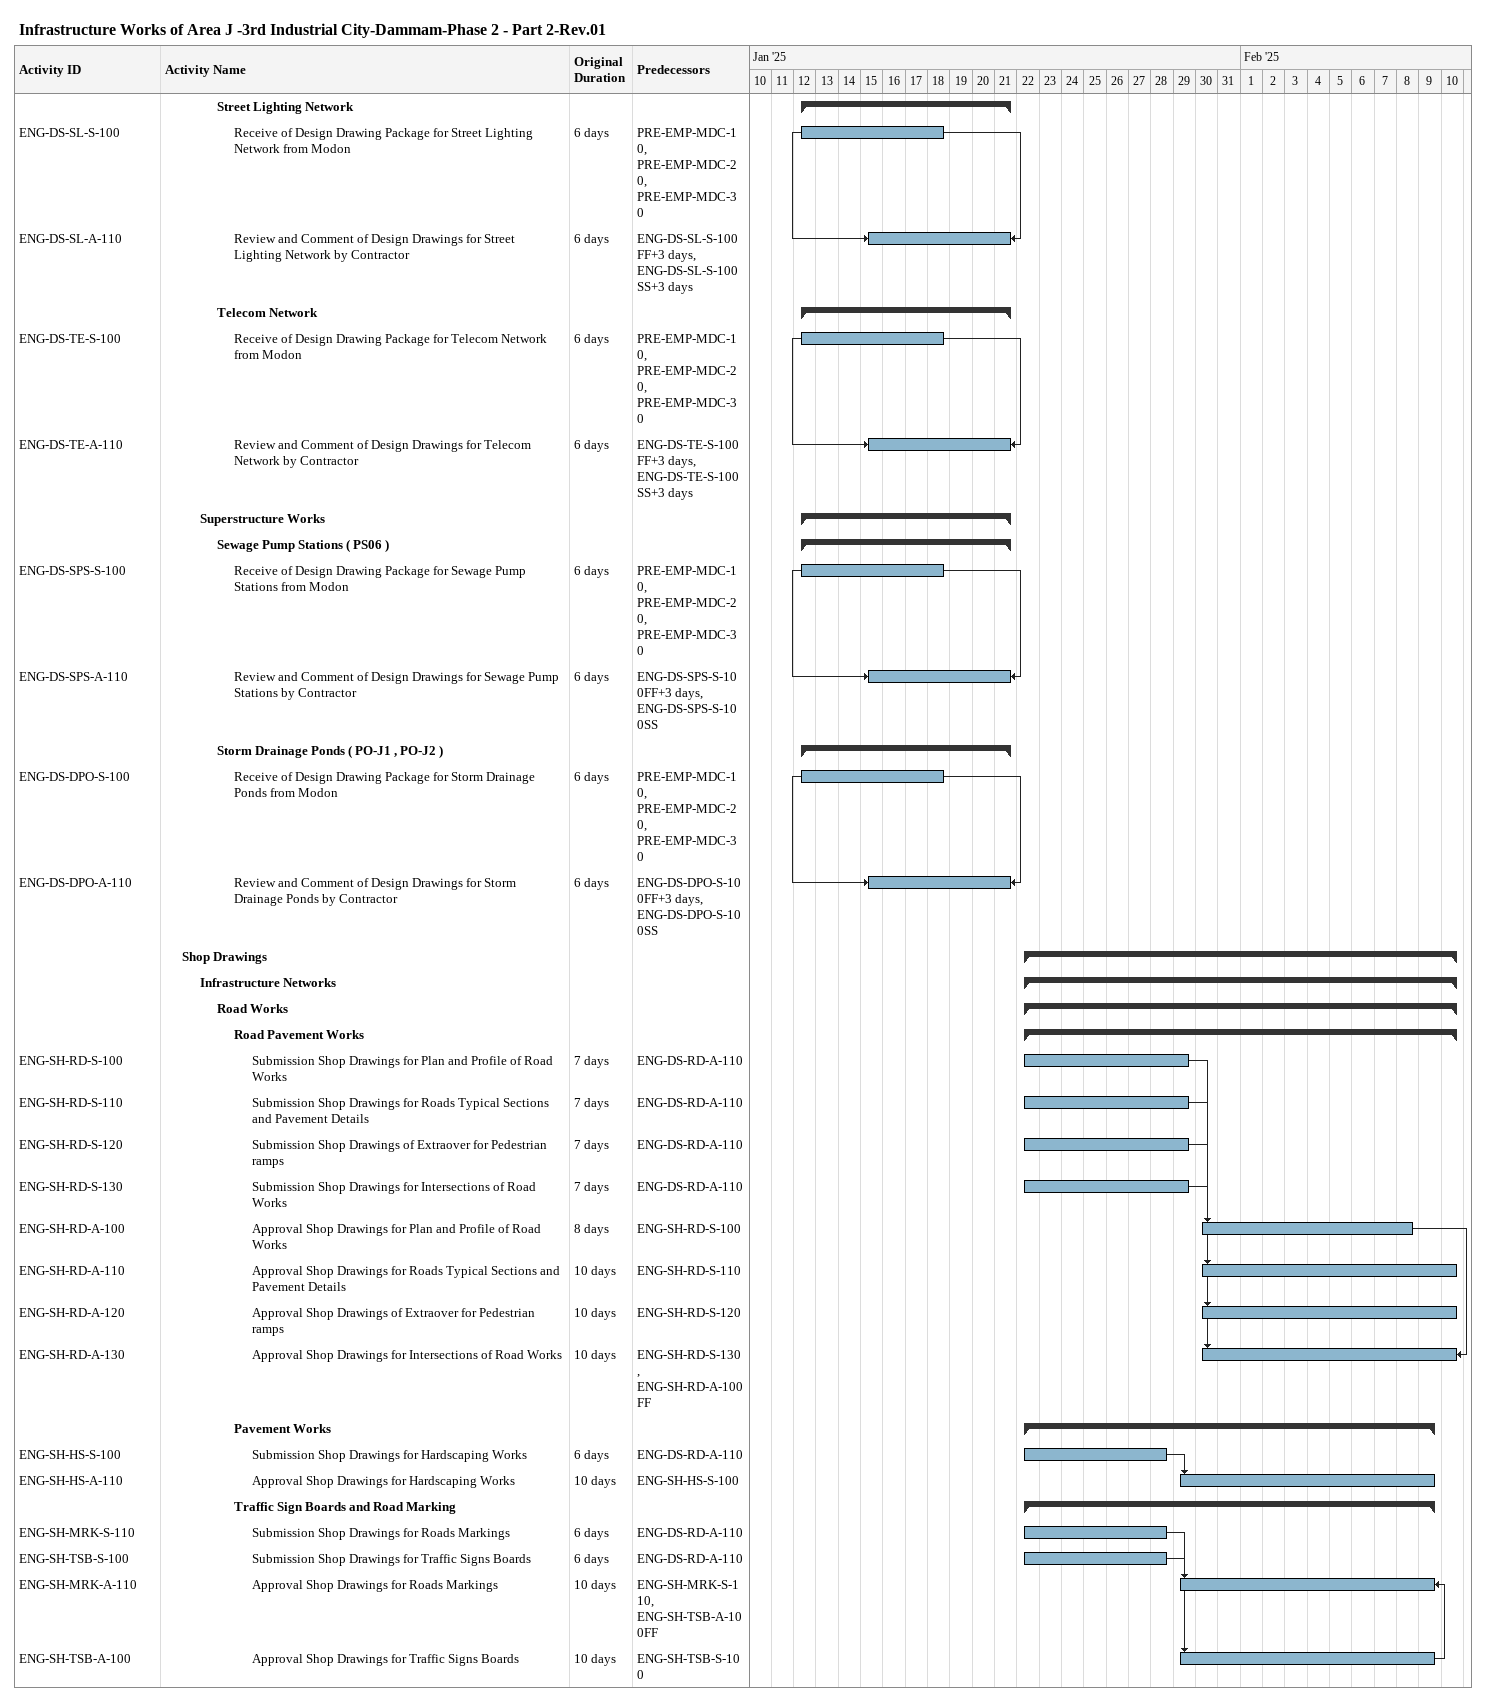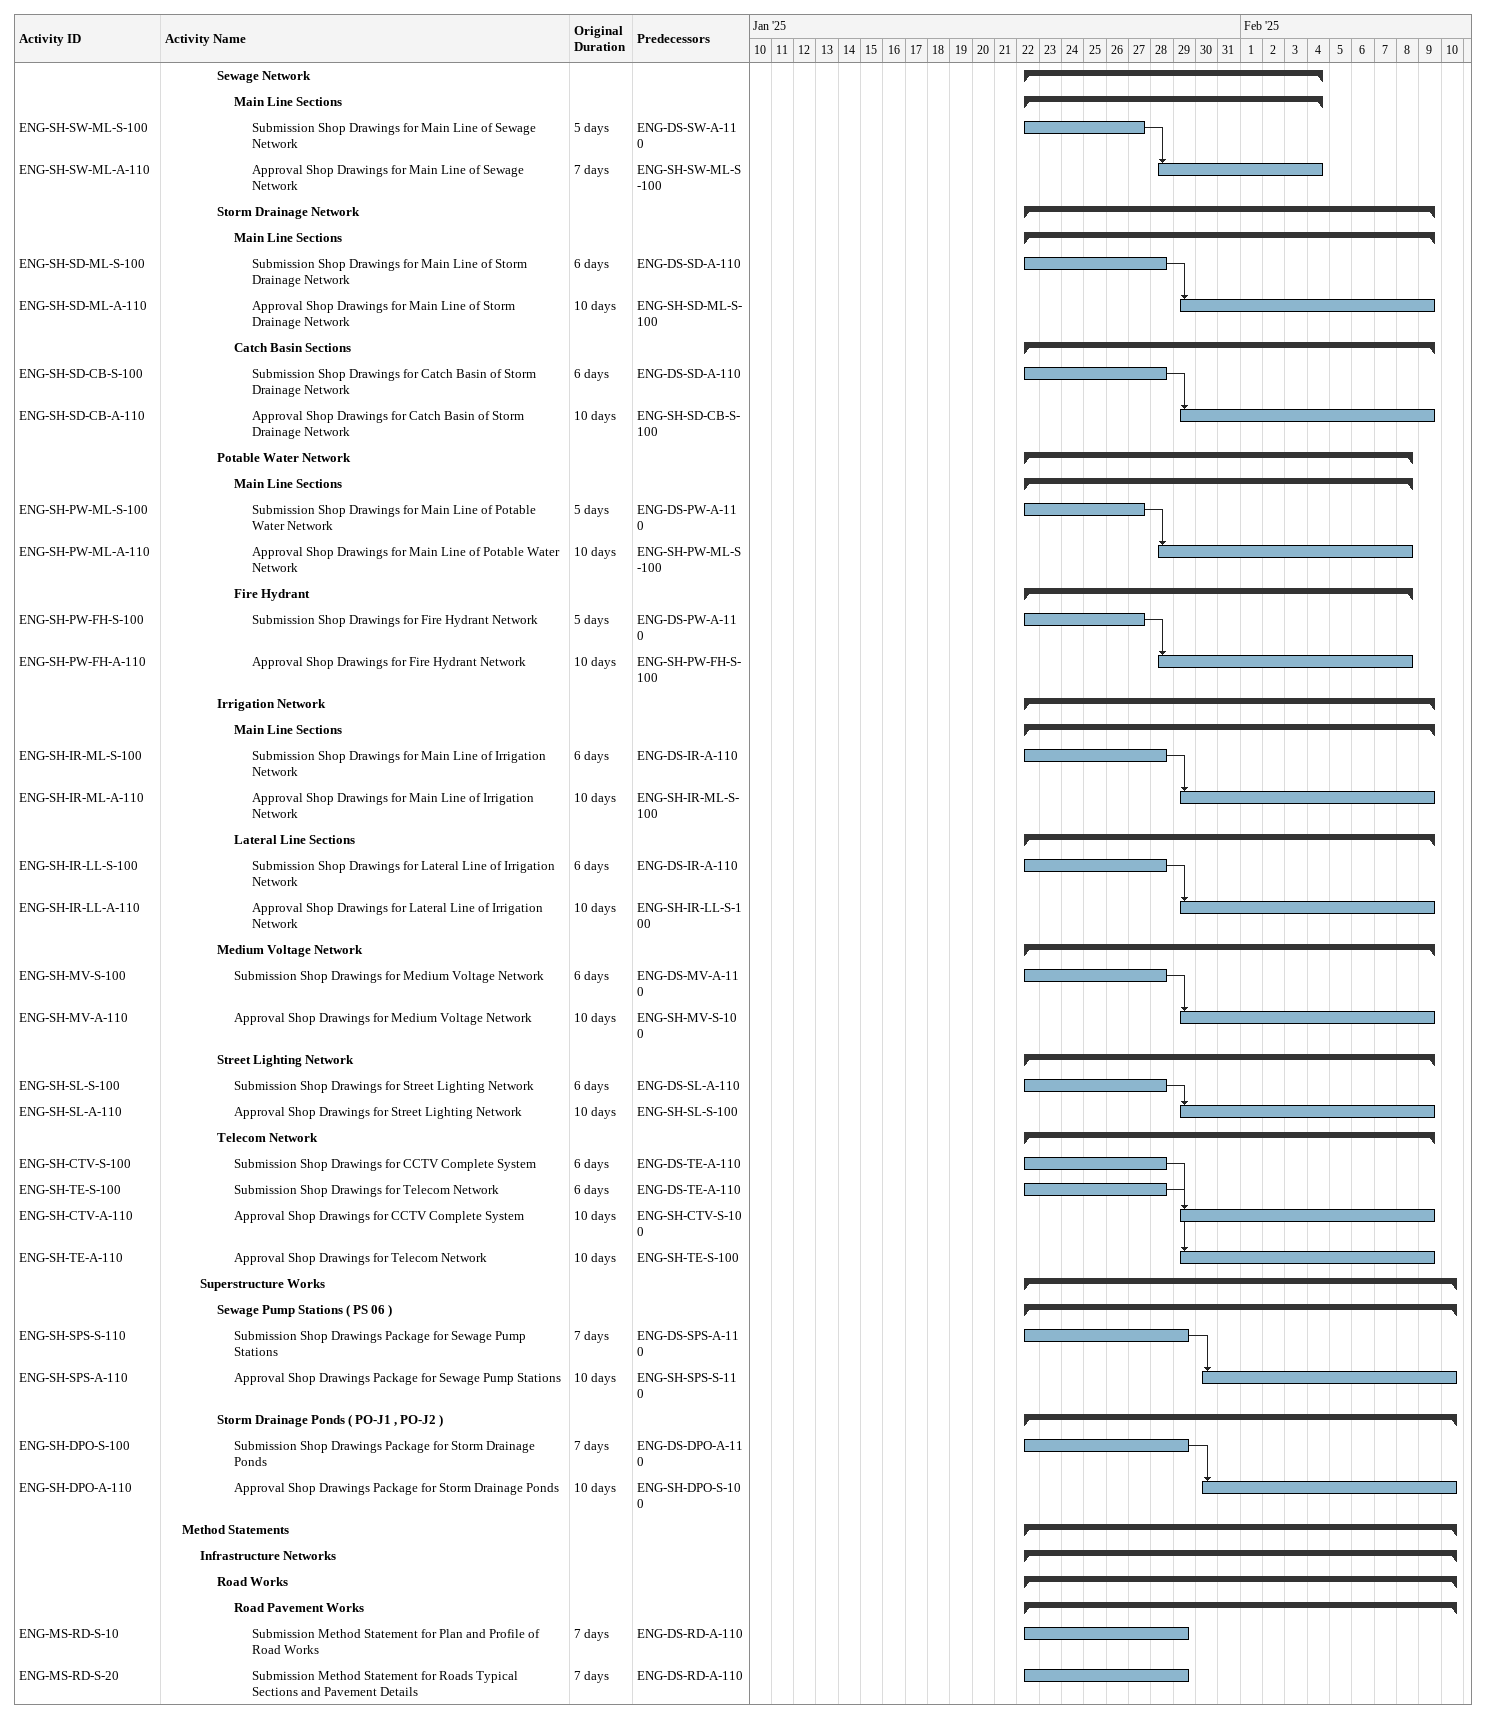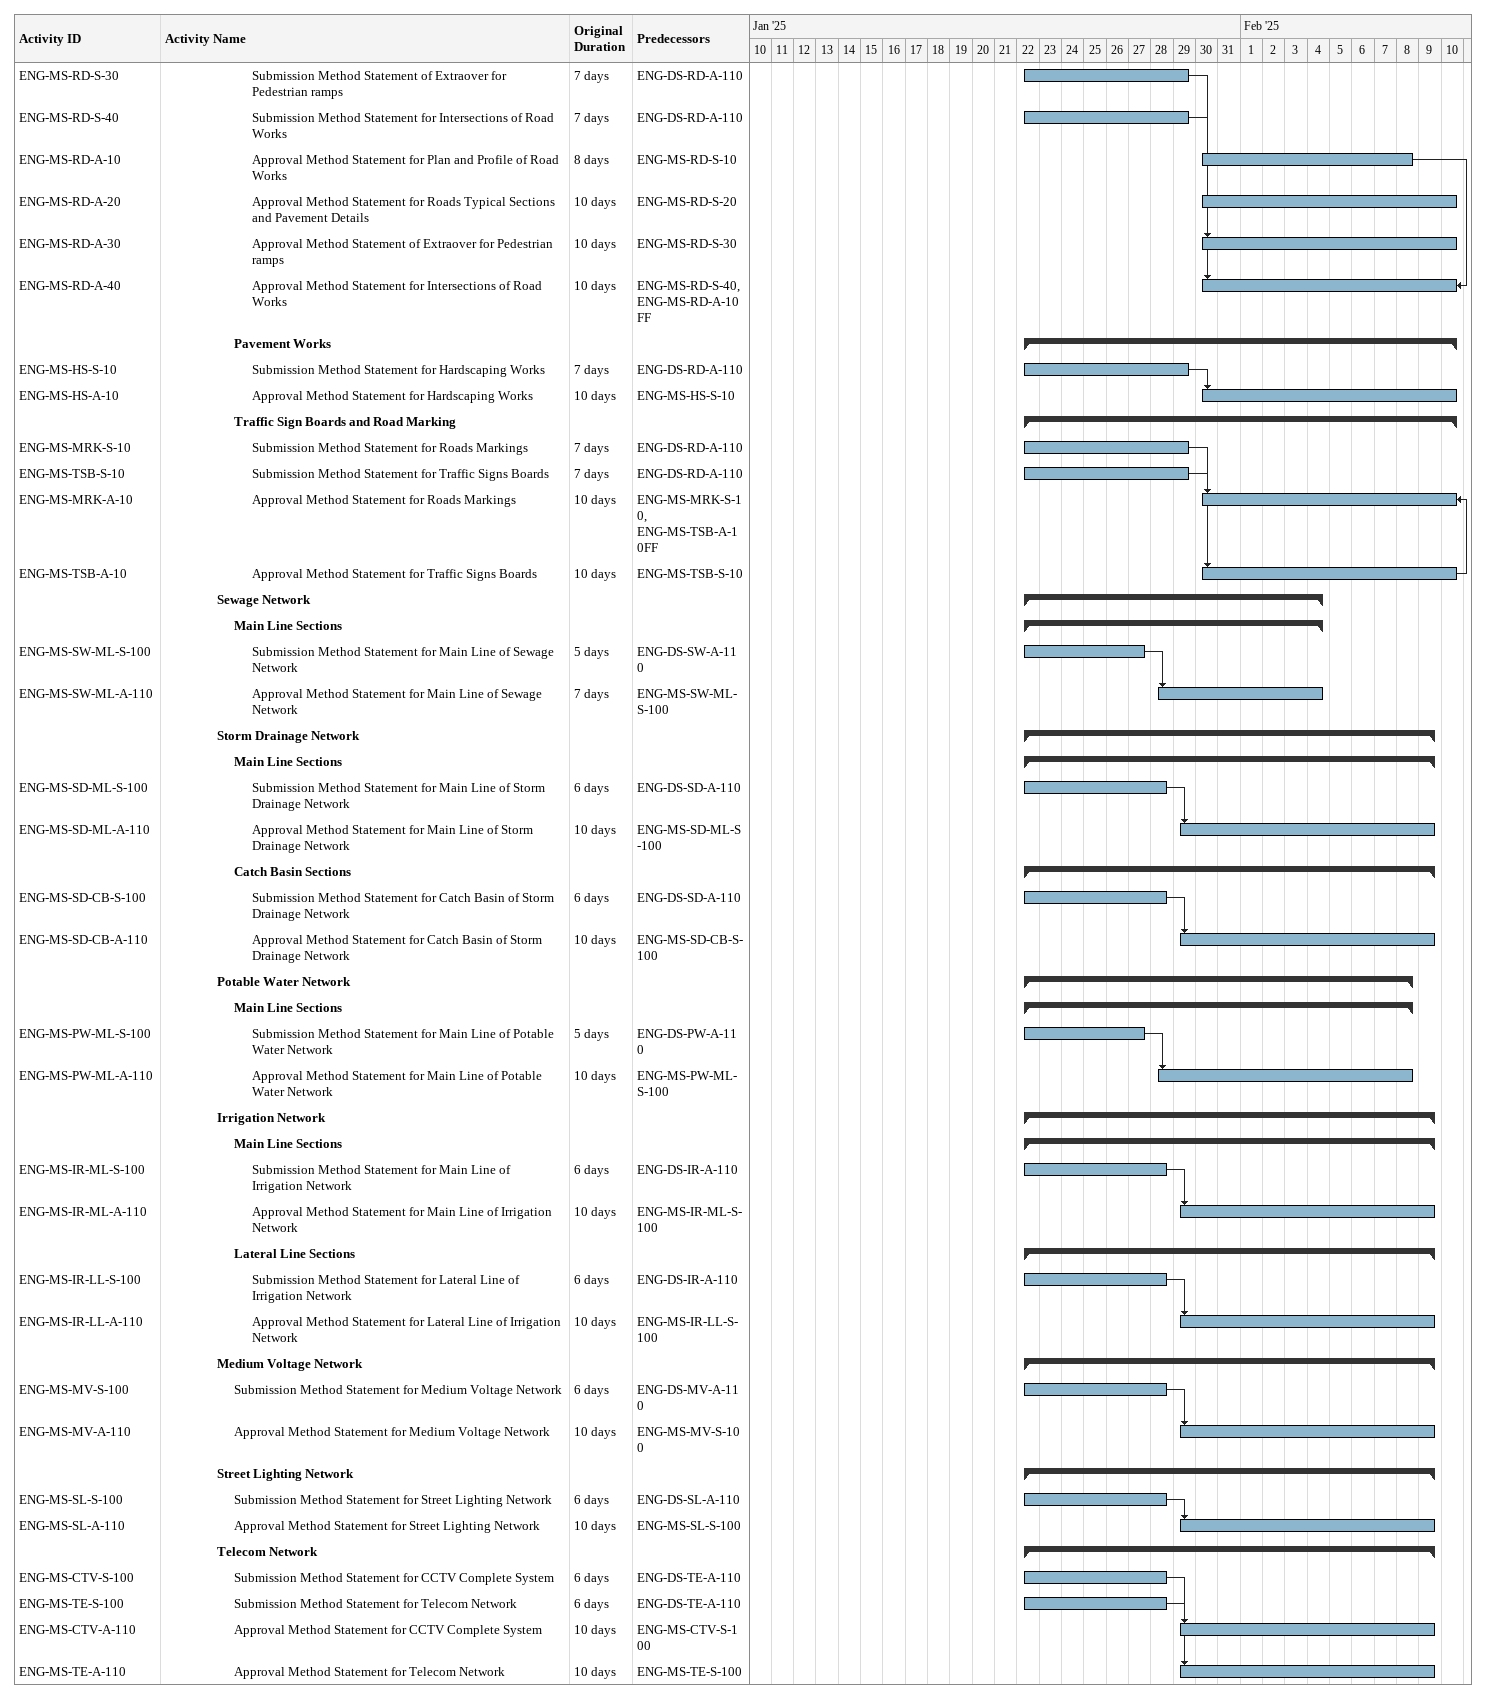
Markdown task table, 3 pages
Infrastructure Works of Area J -3rd Industrial City-Dammam-Phase 2 - Part 2-Rev.01

| ID | Level | Task | Original duration | Start | Finish | Predecessors |
|---|---|---|---|---|---|---|
|  | 4 | **Street Lighting Network** |  | 2025-01-12 | 2025-01-21 |  |
| ENG-DS-SL-S-100 | 5 | Receive of Design Drawing Package for Street Lighting Network from Modon | 6d | 2025-01-12 | 2025-01-18 | PRE-EMP-MDC-10, PRE-EMP-MDC-20, PRE-EMP-MDC-30 |
| ENG-DS-SL-A-110 | 5 | Review and Comment of Design Drawings for Street Lighting Network by Contractor | 6d | 2025-01-15 | 2025-01-21 | ENG-DS-SL-S-100FF+3d, ENG-DS-SL-S-100SS+3d |
|  | 4 | **Telecom Network** |  | 2025-01-12 | 2025-01-21 |  |
| ENG-DS-TE-S-100 | 5 | Receive of Design Drawing Package for Telecom Network from Modon | 6d | 2025-01-12 | 2025-01-18 | PRE-EMP-MDC-10, PRE-EMP-MDC-20, PRE-EMP-MDC-30 |
| ENG-DS-TE-A-110 | 5 | Review and Comment of Design Drawings for Telecom Network by Contractor | 6d | 2025-01-15 | 2025-01-21 | ENG-DS-TE-S-100FF+3d, ENG-DS-TE-S-100SS+3d |
|  | 3 | **Superstructure Works** |  | 2025-01-12 | 2025-01-21 |  |
|  | 4 | **Sewage Pump Stations ( PS06 )** |  | 2025-01-12 | 2025-01-21 |  |
| ENG-DS-SPS-S-100 | 5 | Receive of Design Drawing Package for Sewage Pump Stations from Modon | 6d | 2025-01-12 | 2025-01-18 | PRE-EMP-MDC-10, PRE-EMP-MDC-20, PRE-EMP-MDC-30 |
| ENG-DS-SPS-A-110 | 5 | Review and Comment of Design Drawings for Sewage Pump Stations by Contractor | 6d | 2025-01-15 | 2025-01-21 | ENG-DS-SPS-S-100FF+3d, ENG-DS-SPS-S-100SS |
|  | 4 | **Storm Drainage Ponds ( PO-J1 , PO-J2 )** |  | 2025-01-12 | 2025-01-21 |  |
| ENG-DS-DPO-S-100 | 5 | Receive of Design Drawing Package for Storm Drainage Ponds from Modon | 6d | 2025-01-12 | 2025-01-18 | PRE-EMP-MDC-10, PRE-EMP-MDC-20, PRE-EMP-MDC-30 |
| ENG-DS-DPO-A-110 | 5 | Review and Comment of Design Drawings for Storm Drainage Ponds by Contractor | 6d | 2025-01-15 | 2025-01-21 | ENG-DS-DPO-S-100FF+3d, ENG-DS-DPO-S-100SS |
|  | 2 | **Shop Drawings** |  | 2025-01-22 | 2025-02-10 |  |
|  | 3 | **Infrastructure Networks** |  | 2025-01-22 | 2025-02-10 |  |
|  | 4 | **Road Works** |  | 2025-01-22 | 2025-02-10 |  |
|  | 5 | **Road Pavement Works** |  | 2025-01-22 | 2025-02-10 |  |
| ENG-SH-RD-S-100 | 6 | Submission Shop Drawings for Plan and Profile of Road Works | 7d | 2025-01-22 | 2025-01-29 | ENG-DS-RD-A-110 |
| ENG-SH-RD-S-110 | 6 | Submission Shop Drawings for Roads Typical Sections and Pavement Details | 7d | 2025-01-22 | 2025-01-29 | ENG-DS-RD-A-110 |
| ENG-SH-RD-S-120 | 6 | Submission Shop Drawings of Extraover for Pedestrian ramps | 7d | 2025-01-22 | 2025-01-29 | ENG-DS-RD-A-110 |
| ENG-SH-RD-S-130 | 6 | Submission Shop Drawings for Intersections of Road Works | 7d | 2025-01-22 | 2025-01-29 | ENG-DS-RD-A-110 |
| ENG-SH-RD-A-100 | 6 | Approval Shop Drawings for Plan and Profile of Road Works | 8d | 2025-01-30 | 2025-02-08 | ENG-SH-RD-S-100 |
| ENG-SH-RD-A-110 | 6 | Approval Shop Drawings for Roads Typical Sections and Pavement Details | 10d | 2025-01-30 | 2025-02-10 | ENG-SH-RD-S-110 |
| ENG-SH-RD-A-120 | 6 | Approval Shop Drawings of Extraover for Pedestrian ramps | 10d | 2025-01-30 | 2025-02-10 | ENG-SH-RD-S-120 |
| ENG-SH-RD-A-130 | 6 | Approval Shop Drawings for Intersections of Road Works | 10d | 2025-01-30 | 2025-02-10 | ENG-SH-RD-S-130, ENG-SH-RD-A-100FF |
|  | 5 | **Pavement Works** |  | 2025-01-22 | 2025-02-09 |  |
| ENG-SH-HS-S-100 | 6 | Submission Shop Drawings for Hardscaping Works | 6d | 2025-01-22 | 2025-01-28 | ENG-DS-RD-A-110 |
| ENG-SH-HS-A-110 | 6 | Approval Shop Drawings for Hardscaping Works | 10d | 2025-01-29 | 2025-02-09 | ENG-SH-HS-S-100 |
|  | 5 | **Traffic Sign Boards and Road Marking** |  | 2025-01-22 | 2025-02-09 |  |
| ENG-SH-MRK-S-110 | 6 | Submission Shop Drawings for Roads Markings | 6d | 2025-01-22 | 2025-01-28 | ENG-DS-RD-A-110 |
| ENG-SH-TSB-S-100 | 6 | Submission Shop Drawings for Traffic Signs Boards | 6d | 2025-01-22 | 2025-01-28 | ENG-DS-RD-A-110 |
| ENG-SH-MRK-A-110 | 6 | Approval Shop Drawings for Roads Markings | 10d | 2025-01-29 | 2025-02-09 | ENG-SH-MRK-S-110, ENG-SH-TSB-A-100FF |
| ENG-SH-TSB-A-100 | 6 | Approval Shop Drawings for Traffic Signs Boards | 10d | 2025-01-29 | 2025-02-09 | ENG-SH-TSB-S-100 |
|  | 4 | **Sewage Network** |  | 2025-01-22 | 2025-02-04 |  |
|  | 5 | **Main Line Sections** |  | 2025-01-22 | 2025-02-04 |  |
| ENG-SH-SW-ML-S-100 | 6 | Submission Shop Drawings for Main Line of Sewage Network | 5d | 2025-01-22 | 2025-01-27 | ENG-DS-SW-A-110 |
| ENG-SH-SW-ML-A-110 | 6 | Approval Shop Drawings for Main Line of Sewage Network | 7d | 2025-01-28 | 2025-02-04 | ENG-SH-SW-ML-S-100 |
|  | 4 | **Storm Drainage Network** |  | 2025-01-22 | 2025-02-09 |  |
|  | 5 | **Main Line Sections** |  | 2025-01-22 | 2025-02-09 |  |
| ENG-SH-SD-ML-S-100 | 6 | Submission Shop Drawings for Main Line of Storm Drainage Network | 6d | 2025-01-22 | 2025-01-28 | ENG-DS-SD-A-110 |
| ENG-SH-SD-ML-A-110 | 6 | Approval Shop Drawings for Main Line of Storm Drainage Network | 10d | 2025-01-29 | 2025-02-09 | ENG-SH-SD-ML-S-100 |
|  | 5 | **Catch Basin Sections** |  | 2025-01-22 | 2025-02-09 |  |
| ENG-SH-SD-CB-S-100 | 6 | Submission Shop Drawings for Catch Basin of Storm Drainage Network | 6d | 2025-01-22 | 2025-01-28 | ENG-DS-SD-A-110 |
| ENG-SH-SD-CB-A-110 | 6 | Approval Shop Drawings for Catch Basin of Storm Drainage Network | 10d | 2025-01-29 | 2025-02-09 | ENG-SH-SD-CB-S-100 |
|  | 4 | **Potable Water Network** |  | 2025-01-22 | 2025-02-08 |  |
|  | 5 | **Main Line Sections** |  | 2025-01-22 | 2025-02-08 |  |
| ENG-SH-PW-ML-S-100 | 6 | Submission Shop Drawings for Main Line of Potable Water Network | 5d | 2025-01-22 | 2025-01-27 | ENG-DS-PW-A-110 |
| ENG-SH-PW-ML-A-110 | 6 | Approval Shop Drawings for Main Line of Potable Water Network | 10d | 2025-01-28 | 2025-02-08 | ENG-SH-PW-ML-S-100 |
|  | 5 | **Fire Hydrant** |  | 2025-01-22 | 2025-02-08 |  |
| ENG-SH-PW-FH-S-100 | 6 | Submission Shop Drawings for Fire Hydrant Network | 5d | 2025-01-22 | 2025-01-27 | ENG-DS-PW-A-110 |
| ENG-SH-PW-FH-A-110 | 6 | Approval Shop Drawings for Fire Hydrant Network | 10d | 2025-01-28 | 2025-02-08 | ENG-SH-PW-FH-S-100 |
|  | 4 | **Irrigation Network** |  | 2025-01-22 | 2025-02-09 |  |
|  | 5 | **Main Line Sections** |  | 2025-01-22 | 2025-02-09 |  |
| ENG-SH-IR-ML-S-100 | 6 | Submission Shop Drawings for Main Line of Irrigation Network | 6d | 2025-01-22 | 2025-01-28 | ENG-DS-IR-A-110 |
| ENG-SH-IR-ML-A-110 | 6 | Approval Shop Drawings for Main Line of Irrigation Network | 10d | 2025-01-29 | 2025-02-09 | ENG-SH-IR-ML-S-100 |
|  | 5 | **Lateral Line Sections** |  | 2025-01-22 | 2025-02-09 |  |
| ENG-SH-IR-LL-S-100 | 6 | Submission Shop Drawings for Lateral Line of Irrigation Network | 6d | 2025-01-22 | 2025-01-28 | ENG-DS-IR-A-110 |
| ENG-SH-IR-LL-A-110 | 6 | Approval Shop Drawings for Lateral Line of Irrigation Network | 10d | 2025-01-29 | 2025-02-09 | ENG-SH-IR-LL-S-100 |
|  | 4 | **Medium Voltage Network** |  | 2025-01-22 | 2025-02-09 |  |
| ENG-SH-MV-S-100 | 5 | Submission Shop Drawings for Medium Voltage Network | 6d | 2025-01-22 | 2025-01-28 | ENG-DS-MV-A-110 |
| ENG-SH-MV-A-110 | 5 | Approval Shop Drawings for Medium Voltage Network | 10d | 2025-01-29 | 2025-02-09 | ENG-SH-MV-S-100 |
|  | 4 | **Street Lighting Network** |  | 2025-01-22 | 2025-02-09 |  |
| ENG-SH-SL-S-100 | 5 | Submission Shop Drawings for Street Lighting Network | 6d | 2025-01-22 | 2025-01-28 | ENG-DS-SL-A-110 |
| ENG-SH-SL-A-110 | 5 | Approval Shop Drawings for Street Lighting Network | 10d | 2025-01-29 | 2025-02-09 | ENG-SH-SL-S-100 |
|  | 4 | **Telecom Network** |  | 2025-01-22 | 2025-02-09 |  |
| ENG-SH-CTV-S-100 | 5 | Submission Shop Drawings for CCTV Complete System | 6d | 2025-01-22 | 2025-01-28 | ENG-DS-TE-A-110 |
| ENG-SH-TE-S-100 | 5 | Submission Shop Drawings for Telecom Network | 6d | 2025-01-22 | 2025-01-28 | ENG-DS-TE-A-110 |
| ENG-SH-CTV-A-110 | 5 | Approval Shop Drawings for CCTV Complete System | 10d | 2025-01-29 | 2025-02-09 | ENG-SH-CTV-S-100 |
| ENG-SH-TE-A-110 | 5 | Approval Shop Drawings for Telecom Network | 10d | 2025-01-29 | 2025-02-09 | ENG-SH-TE-S-100 |
|  | 3 | **Superstructure Works** |  | 2025-01-22 | 2025-02-10 |  |
|  | 4 | **Sewage Pump Stations ( PS 06 )** |  | 2025-01-22 | 2025-02-10 |  |
| ENG-SH-SPS-S-110 | 5 | Submission Shop Drawings Package for Sewage Pump Stations | 7d | 2025-01-22 | 2025-01-29 | ENG-DS-SPS-A-110 |
| ENG-SH-SPS-A-110 | 5 | Approval Shop Drawings Package for Sewage Pump Stations | 10d | 2025-01-30 | 2025-02-10 | ENG-SH-SPS-S-110 |
|  | 4 | **Storm Drainage Ponds ( PO-J1 , PO-J2 )** |  | 2025-01-22 | 2025-02-10 |  |
| ENG-SH-DPO-S-100 | 5 | Submission Shop Drawings Package for Storm Drainage Ponds | 7d | 2025-01-22 | 2025-01-29 | ENG-DS-DPO-A-110 |
| ENG-SH-DPO-A-110 | 5 | Approval Shop Drawings Package for Storm Drainage Ponds | 10d | 2025-01-30 | 2025-02-10 | ENG-SH-DPO-S-100 |
|  | 2 | **Method Statements** |  | 2025-01-22 | 2025-02-10 |  |
|  | 3 | **Infrastructure Networks** |  | 2025-01-22 | 2025-02-10 |  |
|  | 4 | **Road Works** |  | 2025-01-22 | 2025-02-10 |  |
|  | 5 | **Road Pavement Works** |  | 2025-01-22 | 2025-02-10 |  |
| ENG-MS-RD-S-10 | 6 | Submission Method Statement for Plan and Profile of Road Works | 7d | 2025-01-22 | 2025-01-29 | ENG-DS-RD-A-110 |
| ENG-MS-RD-S-20 | 6 | Submission Method Statement for Roads Typical Sections and Pavement Details | 7d | 2025-01-22 | 2025-01-29 | ENG-DS-RD-A-110 |
| ENG-MS-RD-S-30 | 6 | Submission Method Statement of Extraover for Pedestrian ramps | 7d | 2025-01-22 | 2025-01-29 | ENG-DS-RD-A-110 |
| ENG-MS-RD-S-40 | 6 | Submission Method Statement for Intersections of Road Works | 7d | 2025-01-22 | 2025-01-29 | ENG-DS-RD-A-110 |
| ENG-MS-RD-A-10 | 6 | Approval Method Statement for Plan and Profile of Road Works | 8d | 2025-01-30 | 2025-02-08 | ENG-MS-RD-S-10 |
| ENG-MS-RD-A-20 | 6 | Approval Method Statement for Roads Typical Sections and Pavement Details | 10d | 2025-01-30 | 2025-02-10 | ENG-MS-RD-S-20 |
| ENG-MS-RD-A-30 | 6 | Approval Method Statement of Extraover for Pedestrian ramps | 10d | 2025-01-30 | 2025-02-10 | ENG-MS-RD-S-30 |
| ENG-MS-RD-A-40 | 6 | Approval Method Statement for Intersections of Road Works | 10d | 2025-01-30 | 2025-02-10 | ENG-MS-RD-S-40, ENG-MS-RD-A-10FF |
|  | 5 | **Pavement Works** |  | 2025-01-22 | 2025-02-10 |  |
| ENG-MS-HS-S-10 | 6 | Submission Method Statement for Hardscaping Works | 7d | 2025-01-22 | 2025-01-29 | ENG-DS-RD-A-110 |
| ENG-MS-HS-A-10 | 6 | Approval Method Statement for Hardscaping Works | 10d | 2025-01-30 | 2025-02-10 | ENG-MS-HS-S-10 |
|  | 5 | **Traffic Sign Boards and Road Marking** |  | 2025-01-22 | 2025-02-10 |  |
| ENG-MS-MRK-S-10 | 6 | Submission Method Statement for Roads Markings | 7d | 2025-01-22 | 2025-01-29 | ENG-DS-RD-A-110 |
| ENG-MS-TSB-S-10 | 6 | Submission Method Statement for Traffic Signs Boards | 7d | 2025-01-22 | 2025-01-29 | ENG-DS-RD-A-110 |
| ENG-MS-MRK-A-10 | 6 | Approval Method Statement for Roads Markings | 10d | 2025-01-30 | 2025-02-10 | ENG-MS-MRK-S-10, ENG-MS-TSB-A-10FF |
| ENG-MS-TSB-A-10 | 6 | Approval Method Statement for Traffic Signs Boards | 10d | 2025-01-30 | 2025-02-10 | ENG-MS-TSB-S-10 |
|  | 4 | **Sewage Network** |  | 2025-01-22 | 2025-02-04 |  |
|  | 5 | **Main Line Sections** |  | 2025-01-22 | 2025-02-04 |  |
| ENG-MS-SW-ML-S-100 | 6 | Submission Method Statement for Main Line of Sewage Network | 5d | 2025-01-22 | 2025-01-27 | ENG-DS-SW-A-110 |
| ENG-MS-SW-ML-A-110 | 6 | Approval Method Statement for Main Line of Sewage Network | 7d | 2025-01-28 | 2025-02-04 | ENG-MS-SW-ML-S-100 |
|  | 4 | **Storm Drainage Network** |  | 2025-01-22 | 2025-02-09 |  |
|  | 5 | **Main Line Sections** |  | 2025-01-22 | 2025-02-09 |  |
| ENG-MS-SD-ML-S-100 | 6 | Submission Method Statement for Main Line of Storm Drainage Network | 6d | 2025-01-22 | 2025-01-28 | ENG-DS-SD-A-110 |
| ENG-MS-SD-ML-A-110 | 6 | Approval Method Statement for Main Line of Storm Drainage Network | 10d | 2025-01-29 | 2025-02-09 | ENG-MS-SD-ML-S-100 |
|  | 5 | **Catch Basin Sections** |  | 2025-01-22 | 2025-02-09 |  |
| ENG-MS-SD-CB-S-100 | 6 | Submission Method Statement for Catch Basin of Storm Drainage Network | 6d | 2025-01-22 | 2025-01-28 | ENG-DS-SD-A-110 |
| ENG-MS-SD-CB-A-110 | 6 | Approval Method Statement for Catch Basin of Storm Drainage Network | 10d | 2025-01-29 | 2025-02-09 | ENG-MS-SD-CB-S-100 |
|  | 4 | **Potable Water Network** |  | 2025-01-22 | 2025-02-08 |  |
|  | 5 | **Main Line Sections** |  | 2025-01-22 | 2025-02-08 |  |
| ENG-MS-PW-ML-S-100 | 6 | Submission Method Statement for Main Line of Potable Water Network | 5d | 2025-01-22 | 2025-01-27 | ENG-DS-PW-A-110 |
| ENG-MS-PW-ML-A-110 | 6 | Approval Method Statement for Main Line of Potable Water Network | 10d | 2025-01-28 | 2025-02-08 | ENG-MS-PW-ML-S-100 |
|  | 4 | **Irrigation Network** |  | 2025-01-22 | 2025-02-09 |  |
|  | 5 | **Main Line Sections** |  | 2025-01-22 | 2025-02-09 |  |
| ENG-MS-IR-ML-S-100 | 6 | Submission Method Statement for Main Line of Irrigation Network | 6d | 2025-01-22 | 2025-01-28 | ENG-DS-IR-A-110 |
| ENG-MS-IR-ML-A-110 | 6 | Approval Method Statement for Main Line of Irrigation Network | 10d | 2025-01-29 | 2025-02-09 | ENG-MS-IR-ML-S-100 |
|  | 5 | **Lateral Line Sections** |  | 2025-01-22 | 2025-02-09 |  |
| ENG-MS-IR-LL-S-100 | 6 | Submission Method Statement for Lateral Line of Irrigation Network | 6d | 2025-01-22 | 2025-01-28 | ENG-DS-IR-A-110 |
| ENG-MS-IR-LL-A-110 | 6 | Approval Method Statement for Lateral Line of Irrigation Network | 10d | 2025-01-29 | 2025-02-09 | ENG-MS-IR-LL-S-100 |
|  | 4 | **Medium Voltage Network** |  | 2025-01-22 | 2025-02-09 |  |
| ENG-MS-MV-S-100 | 5 | Submission Method Statement for Medium Voltage Network | 6d | 2025-01-22 | 2025-01-28 | ENG-DS-MV-A-110 |
| ENG-MS-MV-A-110 | 5 | Approval Method Statement for Medium Voltage Network | 10d | 2025-01-29 | 2025-02-09 | ENG-MS-MV-S-100 |
|  | 4 | **Street Lighting Network** |  | 2025-01-22 | 2025-02-09 |  |
| ENG-MS-SL-S-100 | 5 | Submission Method Statement for Street Lighting Network | 6d | 2025-01-22 | 2025-01-28 | ENG-DS-SL-A-110 |
| ENG-MS-SL-A-110 | 5 | Approval Method Statement for Street Lighting Network | 10d | 2025-01-29 | 2025-02-09 | ENG-MS-SL-S-100 |
|  | 4 | **Telecom Network** |  | 2025-01-22 | 2025-02-09 |  |
| ENG-MS-CTV-S-100 | 5 | Submission Method Statement for CCTV Complete System | 6d | 2025-01-22 | 2025-01-28 | ENG-DS-TE-A-110 |
| ENG-MS-TE-S-100 | 5 | Submission Method Statement for Telecom Network | 6d | 2025-01-22 | 2025-01-28 | ENG-DS-TE-A-110 |
| ENG-MS-CTV-A-110 | 5 | Approval Method Statement for CCTV Complete System | 10d | 2025-01-29 | 2025-02-09 | ENG-MS-CTV-S-100 |
| ENG-MS-TE-A-110 | 5 | Approval Method Statement for Telecom Network | 10d | 2025-01-29 | 2025-02-09 | ENG-MS-TE-S-100 |
